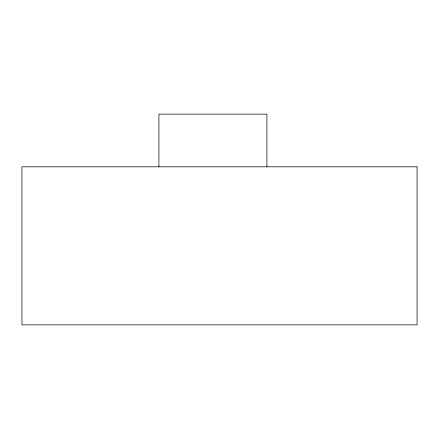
<?xml version="1.0" encoding="UTF-8"?>
<svg xmlns="http://www.w3.org/2000/svg" width="439" height="439" viewBox="0 0 439 439"><rect width="100%" height="100%" fill="white"/><g stroke="black" fill="none" stroke-linecap="round" stroke-linejoin="round"><path stroke-width="0.66" d="M266.912 166.82L266.912 114.14L158.918 114.14L158.918 166.82M417.05 166.82L21.95 166.82L21.95 324.86L417.05 324.86L417.05 166.82"/></g></svg>
